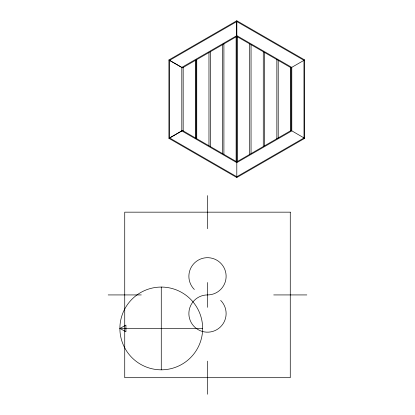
<?xml version="1.0" encoding="UTF-8"?>
<svg xmlns="http://www.w3.org/2000/svg" width="415" height="415" viewBox="0 0 415 415"><rect width="100%" height="100%" fill="white"/><g stroke="black" fill="none" stroke-linecap="round" stroke-linejoin="round"><path stroke-width="0.62" d="M236.747 21.57L169.579 60.346L169.595 137.956M181.801 67.401L236.747 35.68M236.747 36.463L236.747 20.786L168.905 59.957L182.491 67.847L236.799 36.432L291.107 67.811M182.491 130.512L168.915 138.351L168.915 60.009L182.481 67.795M182.543 130.528L168.967 138.366L236.809 177.537L236.789 20.75L304.636 59.921M304.688 138.278L304.688 59.936L291.055 67.759L291.107 130.476L236.799 161.855L182.491 130.476M236.851 162.607L291.797 130.886L291.787 67.386M236.851 176.717L304.019 137.941M236.851 177.501L304.698 138.33L291.107 130.44M119.883 328.441L125.927 325.132L125.927 331.756L119.883 328.441L202.65 328.441A41.386 41.386 0 0 0 140.576 292.606A41.386 41.386 0 0 0 140.576 364.282A41.386 41.386 0 0 0 202.65 328.441M108.18 294.93L141.287 294.93M273.713 294.93L306.82 294.93M236.789 21.533L303.956 60.31L304.008 137.889M236.789 35.643L291.735 67.365M181.863 130.922L236.809 162.644M169.642 137.977L236.809 176.754M290.427 67.422L290.427 130.865M278.211 60.367L278.211 137.92M276.852 59.558L276.852 138.729M264.635 52.503L264.635 145.784M263.276 51.719L263.276 146.568M251.054 44.664L251.054 153.623M249.7 43.881L249.7 154.406M237.479 36.826L237.479 161.461M236.119 36.826L236.119 161.461M223.903 43.881L223.903 154.406M222.544 44.664L222.544 153.623M210.322 51.719L210.322 146.568M208.968 52.503L208.968 145.784M207.5 195.61L207.5 228.717M207.5 282.516L207.5 307.344M207.5 361.143L207.5 394.25M196.746 59.558L196.746 138.729M196.067 59.952L196.067 138.34M195.387 60.367L195.387 137.92M183.171 67.422L183.171 130.865M181.812 67.458L181.812 130.901M161.269 287.061L161.269 369.827M194.334 289.478A18.623 18.623 0 0 1 198.188 260.179A18.623 18.623 0 0 1 225.49 271.488A18.623 18.623 0 0 1 207.5 294.93A18.623 18.623 0 0 0 189.51 318.372A18.623 18.623 0 0 0 216.812 329.681A18.623 18.623 0 0 0 220.666 300.382M290.267 212.164L124.733 212.164L124.733 377.697L290.267 377.697L290.267 212.164"/></g></svg>
